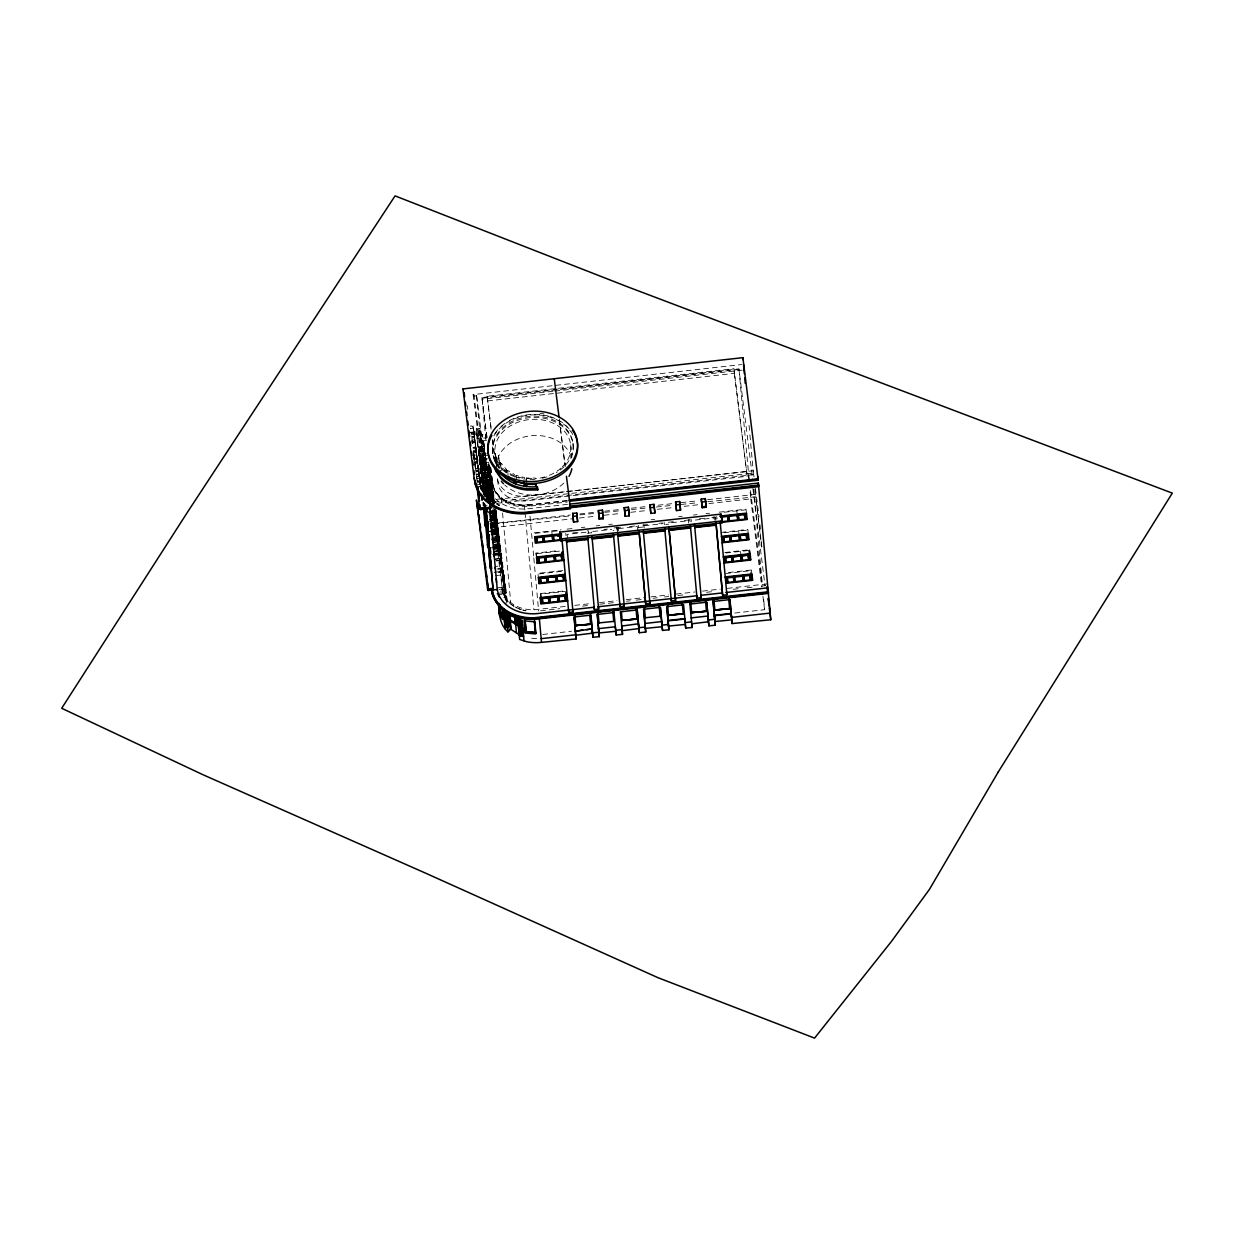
<?xml version="1.0" encoding="UTF-8"?>
<svg xmlns="http://www.w3.org/2000/svg" width="1234" height="1234" viewBox="0 0 1234 1234"><rect width="100%" height="100%" fill="white"/><g stroke="black" fill="none" stroke-linecap="round" stroke-linejoin="round"><path stroke-width="0.75" stroke-dasharray="5 3.75" d="M471.835 437.947L474.581 437.654L475.83 450.287M480.442 484.376L480.828 488.71L480.442 484.376L477.712 484.684M472.082 442.62L472.19 443.068C476.509 445.273 474.612 423.092 470.37 426.177M473.393 452.909L476.123 452.6L475.229 442.682M525.885 480.242L526.424 477.99L535.494 478.082M474.566 461.686L475.506 469.167L478.129 468.858L476.771 454.744L473.671 455.053L473.578 453.279M523.926 479.841L524.62 477.62L516.213 475.337L514.825 477.357M476.355 476.54L479.101 476.201L477.882 463.845L475.136 464.138L475.969 473.239M505.539 471.99L507.637 470.37L514.609 474.612M504.151 470.879L506.356 469.336L501.482 463.552L498.875 464.601L502.176 469.306M499.446 470.956L502.068 469.907L501.498 463.552M497.487 462.627L495.451 455.917L496.037 462.256L499.03 461.855L498.459 455.5L495.451 455.917L497.919 463.228L500.618 462.272L501.174 468.627L498.335 455.516L500.973 468.303M476.571 395.806L474.041 396.083L473.131 394.587L741.588 364.554M491.086 429.139L487.137 396.268L733.922 368.704L747.202 476.278L524.635 501.004A27.287 21.287 -5.2 0 1 498.243 484.993L497.194 478.036M485.81 439.458L481.985 397.533L738.919 368.858L752.771 479.671M482.047 398.181L738.981 369.49M552.894 391.286L482.139 399.199L487.091 438.857M554.806 391.085L742.236 370.154M487.569 400.927L734.338 373.378L733.922 368.704M471.65 437.037L474.38 436.728L474.026 432.687L473.424 428.352L470.663 428.645L470.432 426.44M481.846 490.962L476.293 428.815L479.841 428.414L480.921 438.409L485.995 437.839L485.517 433.998L480.442 434.553L476.586 431.684L477.08 435.525L480.921 438.409M470.154 432.347L480.442 431.19L489.528 499.832M470.185 432.718L480.473 431.576L489.235 501.806M471.249 432.687L473.979 432.378L474.38 436.728M471.265 433.072L473.979 432.378M471.064 433.643L480.597 432.579M471.172 434.784L480.689 433.72L480.442 431.19M482.108 490.453L477.08 435.139L480.628 434.738L486.582 500.572M477.08 435.525L480.628 435.139M471.604 436.728L474.35 436.42M472.298 442.482C470.632 438.872 476.725 438.996 475.275 442.852M486.659 440.245L477.419 441.263L477.034 438.132L481.183 437.669L486.767 497.611M483.759 442.003L481.738 442.235L482.139 446.677L484.175 446.461L483.605 440.584L485.872 458.693M473.069 447.325L475.8 447.017L476.293 450.919L477.62 463.568L474.889 463.876M473.085 447.633L475.8 447.017M493.353 505.724L489.466 464.601L480.874 465.681L478.561 446.924L485.486 446.153M478.607 447.556L482.155 447.171M473.208 448.574L475.938 448.266L476.077 449.484M479.532 448.605L485.672 447.927M473.393 450.348L476.123 450.04L477.095 460.251M476.293 450.919L473.548 451.212L474.504 460.251M474.303 460.112L473.548 451.752L476.278 451.443L478.129 468.858M480.196 453.911L486.335 453.233M486.412 453.865L480.288 454.544L483.728 492.474M474.427 458.863L474.057 455.377L476.771 454.744M488.047 455.331L479.424 456.287L486.304 455.022M474.118 458.986L477.157 457.999L474.411 458.292L474.504 459.464M476.833 458.354L476.956 459.233L476.879 458.261L474.103 458.662L474.211 459.526L477.327 459.31M474.411 458.308L477.219 458.369M487.229 458.554L479.687 459.387L482.648 490.823M480.905 459.542L483.651 459.233L487.091 496.855M483.697 459.542L487.075 459.171M480.982 460.174L487.106 459.48M474.828 461.624L477.558 461.315L477.373 459.665M480.041 461.084L486.967 460.328M480.088 461.593L488.71 460.637M480.119 461.717L487.06 460.961M474.581 462.565L477.327 462.256L474.612 462.873M480.165 462.226L487.091 461.454M480.072 462.519L487.615 461.686M483.62 462.981L488.695 462.426L489.358 467.732L484.283 468.288M480.103 463.629L487.029 462.858M484.391 463.475L486.427 463.259M480.874 465.681L487.754 464.277M489.404 466.082L480.782 467.023L480.874 467.856L489.497 466.884M480.828 467.347L489.451 466.39L490.16 472.19L481.538 473.162L479.378 455.778M480.828 467.532L489.451 466.575L492.767 503.071M475.352 468.889L478.098 468.581M484.761 467.779L487.075 486.535L483.527 486.936L481.214 468.18L489.821 467.208L492.119 485.857L484.299 486.72L485.24 495.574M480.72 468.442L484.268 468.041M484.792 467.933L486.828 467.701L485.826 458.539L483.805 458.77L487.569 500.14M480.766 468.951L489.374 467.979L488.71 462.673M484.36 468.92L489.435 468.365L490.823 479.548L482.201 480.504M480.844 469.583L489.451 468.612M475.584 470.632L478.329 470.324L478.453 471.218L475.722 471.604M490.006 468.982L482.201 469.861L484.761 496.022M475.614 470.956L478.453 471.265M480.72 470.478L484.268 470.077L486.427 487.461M476.077 471.388L478.807 471.079L479.98 481.769L479.872 480.273L477.126 480.581M484.283 470.339L489.358 469.768L488.88 464.447M476.093 471.712L478.807 471.079M490.114 471.697L481.538 473.162M476.062 474.195L478.792 473.887L477.558 461.315M476.108 474.658L478.854 474.35L479.101 476.231M485.008 473.979L481.461 474.38L481.538 475.198L490.669 474.288L493.43 504.32M485.024 474.242L490.099 473.671M481.507 474.889L490.114 473.918L485.07 474.55M481.383 475.784L490.746 474.92M484.947 475.645L490.021 475.075M485.039 476.278L490.099 475.707L491.487 486.906L482.88 487.862M490.129 475.969L481.507 476.926L482.88 489.898L492.011 488.972M490.7 476.571L482.031 477.034L490.654 476.077L492.813 493.446L484.191 494.418M481.383 477.836L484.931 477.435L487.091 494.819M484.962 477.681L490.037 477.126L489.389 470.031L480.766 470.987L481.43 476.293L490.052 475.337L489.358 469.768M476.663 478.869L479.409 478.561L478.931 473.038M485.702 479.61L482.155 479.995L483.419 492.243L492.042 491.271M485.733 479.856L490.793 479.301M479.903 480.581L477.08 480.998L476.648 476.247L479.394 475.954L480.458 486.69L477.728 486.998M482.34 480.643L491.564 479.61L489.759 465.11M486.304 480.489L483.558 480.797L484.947 495.96M477.142 481.646L479.887 481.337L480.458 486.69M486.35 480.797L491.41 480.242M483.635 481.43L491.456 480.55M491.317 481.383L482.216 482.556L482.124 481.723L485.672 481.337M490.762 481.013L482.17 482.047L484.16 496.145M477.111 482.741L479.841 482.432L480.581 488.448M482.17 482.232L490.808 481.337M482.047 483.142L491.394 482.016M485.625 483.003L490.7 482.432M491.441 482.509L482.093 483.651L481.43 478.345L490.052 477.373L491.379 490.037M482.124 483.774L492.613 482.54L493.415 487.708A32.362 25.266 -5.2 0 0 524.527 506.665L567.254 502.053M485.702 483.635L490.777 483.065L492.165 494.248L483.543 495.204L482.17 484.283L490.793 483.312M486.273 484.237L491.348 483.666L492.027 489.235L483.419 490.191M482.756 484.885L491.363 483.929M482.062 485.178L485.61 484.777L486.936 497.441M486.859 484.484L488.895 484.252L488.494 479.795M485.625 485.039L490.7 484.468M482.108 485.687L490.716 484.731L492.058 497.379M477.681 486.69L480.427 486.381M492.088 485.332L483.466 486.304L481.214 468.18M482.833 487.353L486.381 486.952M486.397 487.214L491.471 486.643M483.435 488.278L492.058 487.337M483.481 488.602L492.104 487.646M483.481 488.787L492.104 487.831M482.787 489.08L492.15 488.14M491.441 488.371L482.833 489.389L483.497 494.711L487.044 494.31M482.833 489.589L492.489 488.463L491.965 482.741L494.232 500.865M482.725 490.484L486.998 489.929M486.289 490.345L492.088 489.605L493.477 500.803L488.402 501.359L486.258 483.99M482.772 490.993L492.119 489.867M486.366 490.978L491.441 490.407L492.829 501.606M491.456 490.669L482.803 491.117L492.659 490.237L494.016 503.133M486.952 491.595L492.011 491.024L492.705 496.592L487.631 497.148L486.921 491.333M491.363 491.826L486.304 492.381L486.983 497.95L493.307 497.333M486.319 492.644L491.394 492.073L492.042 499.168L488.649 499.554M492.767 492.952L484.144 493.909L482.031 477.034M487.075 494.556L492.135 494.001M485.965 495.328L491.039 494.757L488.278 464.37M484.114 495.636L487.661 495.235M487.677 495.482L492.752 494.927M483.466 496.423L487.014 496.037M487.708 495.744L492.798 495.235M485.517 496.423L493.322 495.544L494.587 507.128M487.06 496.546L492.119 495.975M487.075 496.608L492.15 496.037M485.594 497.055L493.415 496.176M487.692 497.533L492.752 496.963L493.23 500.757M486.967 497.703L492.782 497.225M488.726 498.135L492.104 497.765L492.582 501.559M488.278 498.397L493.353 497.826L494.001 504.922M486.443 499.168L492.69 498.366L493.353 503.688M489.327 498.999L492.705 498.629M488.679 499.801L492.058 499.431L492.551 504.752M488.016 500.31L753.172 470.709L754.005 476.895M746.771 471.604L524.203 496.33A27.287 21.287 -5.2 0 1 497.811 480.334L497.256 477.265M493.461 500.541L488.386 501.112L482.062 434.383L482.54 438.224M493.43 502.115L753.527 473.069M497.132 503.302L753.666 474.658M487.044 505.308L483.497 505.709L483.111 502.547M567.208 500.387L528.954 504.721C514.979 506.65 497.688 500.711 493.261 486.057A32.362 25.266 -5.2 0 0 524.388 505.076L528.954 504.66L529.309 508.47M567.27 501.019L529.016 505.292A32.408 25.297 -5.2 0 1 492.69 483.265L490.716 467.424M491.302 510.861L494.695 510.49L500.125 565.897L495.05 566.468M488.433 511.555L494.741 510.861L498.135 540.569L499.199 540.446L497.503 526.81L496.438 526.964M489.697 511.678L494.772 511.123M488.294 512.403L493.369 511.832L492.705 506.526M489.05 512.48L494.124 511.925M489.605 512.835L494.664 512.28L495.358 517.833L490.284 518.403M489.62 513.097L494.695 512.526L496.022 525.19L490.962 525.746M567.501 504.367L529.34 508.624A37.483 29.246 -5.2 0 1 487.553 483.188L476.432 394.155L485.61 495.127M489.25 513.282L496.145 512.511L498.212 529.062L489.589 530.018M488.972 513.899L494.047 513.329M492.042 514.578L495.42 514.208M492.088 515.072L495.466 514.701M489.728 515.812L494.788 515.241M495.374 515.288L496.438 515.18M489.744 516.074L494.819 515.504L494.124 509.935M490.33 516.737L495.405 516.167M490.376 517.061L495.451 516.491M490.407 517.308L495.466 516.737M489.713 517.786L494.788 517.231M489.759 518.11L495.328 517.586M490.345 518.774L495.42 518.218L498.135 540.569M489.636 519.206L495.436 518.465M489.697 519.576L494.772 519.02L496.161 530.204L492.767 530.574M489.713 519.838L494.788 519.267M490.268 520.193L495.343 519.622M490.299 520.439L495.358 519.884L496.7 532.533L491.626 533.103M489.62 520.995L494.695 520.424L495.374 525.992L490.314 526.548M489.651 521.242L494.711 520.671M491.07 522.614L496.13 522.059M490.392 523.17L495.466 522.599M490.422 523.417L495.482 522.846L494.094 511.663M489.744 523.956L570.293 515.025M579.826 513.961L595.096 512.264M604.629 511.2L621.797 509.287M631.33 508.223L648.498 506.295M658.046 505.23L673.301 503.534M680.937 502.685L698.105 500.757M707.637 499.693L755.331 494.371L760.977 539.597M491.009 524.095L496.083 523.524M491.039 524.404L496.114 523.833M490.361 524.882L496.145 524.095M490.422 525.453L496.006 524.928M491.009 526.131L496.083 525.561L498.814 547.557L495.035 547.881M490.284 526.301L496.099 525.823M490.361 526.933L495.436 526.363L496.824 537.546L491.749 538.117M490.392 527.18L495.451 526.625M490.931 527.535L496.006 526.98M490.962 527.797L496.037 527.226L497.364 539.89L492.289 540.461M506.665 601.56L497.379 527.18L571.681 518.882M579.301 518.033L596.438 516.12M604.058 515.272L621.211 513.359M630.728 512.295L647.881 510.382M657.398 509.318L674.551 507.405M684.083 506.341L699.323 504.629M708.84 503.565L750.75 498.891L749.933 489.79M490.284 528.337L495.358 527.782L496.022 533.088L490.947 533.643M497.071 528.892L498.135 528.769L500.217 549.994M491.734 529.972L496.808 529.401M491.055 530.512L496.13 529.941M489.142 531.268L497.765 530.312L495.744 508.115M493.369 531.252L496.747 530.867L489.173 531.515M496.762 531.129L491.703 531.7L496.778 531.191M491.734 532.008L496.808 531.438M491.055 532.502L496.13 531.993M491.086 532.81L496.161 532.24M491.595 532.857L498.598 532.193L502.886 571.249M491.687 533.489L496.747 532.918L498.135 544.101L493.076 544.672M491.039 534.276L496.099 533.72L493.615 506.341M491.61 534.893L496.685 534.322M491.626 535.14L496.7 534.584L498.027 547.233L492.968 547.803M498.922 535.001L497.857 535.124L501.498 568.997L497.703 569.321M492.381 537.068L497.441 536.497M534.183 532.826L560.992 529.833M567.023 529.155L572.375 528.568M581.307 527.566L584.87 527.165M596.253 525.9L599.817 525.499M608.732 524.496L612.311 524.111M651.12 519.776L654.699 519.375M678.561 516.707L682.124 516.306M693.508 515.041L697.087 514.64M706.002 513.637L709.565 513.251M719.16 512.172L745.984 509.179L746.477 513.128M535.247 533.35L560.035 530.574M724.049 512.264L745.028 509.92M492.381 539.104L497.456 538.548M492.412 539.366L497.472 538.795M491.703 539.597L496.762 539.027L496.099 533.72M491.734 539.906L496.808 539.335L497.472 544.657L492.397 545.212M492.273 540.199L497.348 539.628M492.351 540.831L497.425 540.261L498.814 551.459L493.739 552.014M492.366 541.094L497.441 540.523M587.153 530.913L588.464 530.774L588.757 533.103M614.116 527.905L617.046 527.581L617.339 529.91L613.097 530.389M572.915 532.903L580.057 532.116M603.935 529.448L607.498 529.047M617.093 527.982L620.656 527.581M629.587 526.579L634.939 525.992M642.744 525.113L648.097 524.512M658.802 523.324L662.38 522.923M668.396 522.244L675.538 521.458M684.454 520.455L689.806 519.853M699.4 518.789L704.753 518.187M711.895 517.385L715.458 517L715.766 520.254M492.273 542.235L497.348 541.68M492.304 542.497L497.364 541.927L498.675 554.328L493.615 554.899M585.996 532.255L567.131 534.353L567.578 539.289M592.783 531.499L611.648 529.386M618.435 528.63L637.315 526.517L637.762 531.453M644.086 525.761L662.966 523.663M671.62 522.692L688.618 520.794M695.39 520.038L714.27 517.925M587.446 533.258L591.688 532.779L591.394 530.45M638.749 527.52L642.991 527.057M665.712 524.512L668.643 524.188M494.741 544.225L498.12 543.855M493.014 546.138L498.089 545.582M493.029 546.4L498.12 545.891M493.076 546.708L498.15 546.153M491.209 547.834L499.971 546.677L501.837 561.563L500.773 561.686L498.906 546.801M493.014 548.189L498.089 547.618L499.477 558.801L494.402 559.372M493.045 548.436L498.12 547.865M492.952 549.593L498.012 549.022M496.778 550.379L500.773 549.886L501.837 561.563M493.97 551.089L500.865 550.318M493.723 551.768L498.783 551.197M493.677 553.495L498.752 552.925M492.644 554.405L501.266 553.449L503.518 571.558L494.911 572.53M493.693 555.531L498.752 554.961L499.415 560.282L494.356 560.838M501.575 556.256L500.51 556.364L504.197 590.793L500.418 591.179M536.281 555.979L536.019 553.094L559.017 550.534M721.011 532.44L747.835 529.448L748.22 533.782M537.098 553.619L561.886 550.842M723.988 532.749L746.878 530.204M494.387 559.11L499.462 558.555M496.083 560.976L499.462 560.591M502.639 567.933L501.575 568.056L503.426 582.926L504.49 582.818L502.624 567.887M497.641 568.658L502.485 568.118M494.263 572.206L503.426 571.141L505.138 589.374L496.531 590.33M495.297 575.661L503.919 574.689L506.187 592.814L497.564 593.785M562.766 570.586L537.87 573.363L538.44 577.913M724.774 552.493L749.67 549.716L750.056 552.739M504.228 577.497L503.163 577.62L506.079 604.182M538.934 573.887L563.737 571.126M725.839 553.017L748.714 550.472L749.208 554.421M497.071 587.893L505.647 586.952L507.159 600.973M498.968 589.374L502.423 588.973A32.223 25.143 -5.2 0 0 508.146 601.529A32.362 25.266 -5.2 0 1 502.932 592.428L502.161 587.399M505.292 589.189L504.228 589.297L505.616 600.464M506.156 590.053L502.608 590.438A32.192 25.127 -5.2 0 0 517.123 607.992M496.916 593.461L506.079 592.382M562.704 591.071L539.721 593.631L540.276 598.182M728.523 572.545L751.521 569.985L751.892 573.008M541.202 598.66L540.785 594.156L565.573 591.394M725.777 573.501L750.565 570.74L751.059 574.689M565.265 606.449L533.921 609.781A32.362 25.266 -5.2 0 1 502.793 590.839M574.736 605.385L590.145 603.673M599.523 602.624L616.923 600.68M626.224 599.647L643.701 597.688M651.028 596.87L668.566 594.911M676.217 594.063L694.896 591.981M702.516 591.117L720.224 589.142M727.32 588.356L767.378 583.883M540.538 610.815L559.681 608.671M582.51 606.125L590.13 605.277M599.678 604.213L615.149 602.485M626.378 601.236L630.188 600.804M636.189 600.125L643.839 599.277M653.079 598.243L657.244 597.78M664.524 596.963L668.72 596.5M677.867 595.482L685.502 594.634M706.48 592.289L712.712 591.595M733.181 589.297L740.816 588.448M747.141 587.739L752.879 587.106M761.794 586.104L765.604 585.687M542.698 634.477L571.45 631.268M734.801 613.036L764.602 609.704L763.445 596.963M494.001 523.787L570.37 515.889M579.918 514.902L595.189 513.329M604.737 512.341L621.921 510.567M631.453 509.58L648.637 507.806M656.272 507.02L673.456 505.246M681.091 504.459L698.274 502.685M707.822 501.698L755.547 496.778L760.931 540.291M497.04 594.803L504.598 594.048L505.292 599.678M498.104 572.468L501.883 572.144L504.197 590.793M526.733 478.653L536.481 478.545M496.886 503.642L499.492 505.477M495.574 502.732L489.435 496.114L485.826 488.371A40.043 31.251 -5.2 0 0 495.636 502.87M479.378 478.53L478.36 470.648M473.1 425.869L474.01 432.671M474.581 437.654L476.432 454.652L475.676 449.145M562.288 466.884A38.069 29.709 -5.2 0 0 543.87 420.192A38.069 29.709 -5.2 0 0 495.065 453.356L497.317 460.837L502.007 467.516A38.069 29.709 -5.2 0 0 523.494 478.237M495.806 461.485L498.058 468.982M495.914 462.765L496.145 463.537M485.024 483.589L485.78 487.631A40.043 31.251 -5.2 0 0 499.477 504.829M485.101 484.376L485.918 489.219A40.043 31.251 -5.2 0 0 494.526 502.654M484.268 483.682L485.055 488.17A40.799 31.853 -5.2 0 0 495.035 502.886M476.123 452.6L476 451.644M472.144 440.152L472.529 443.16M471.959 438.533L472.499 442.991M480.705 489.188L480.55 488.001M480.736 486.612L480.612 485.78L481.075 489.358M474.566 440.168L474.936 442.759M755.439 488.356L759.018 517.015M759.974 524.651L760.483 529.124M761.224 541.479L761.918 547.14M752.863 488.309L765.034 585.749M749.084 479.039L738.919 368.858M750.519 490.5L762.442 586.042M750.75 498.891L761.733 586.782M762.936 596.331L764.602 609.704M734.338 373.378L747.202 476.278M736.806 510.845L737.3 514.794M738.642 531.114L739.135 535.062M740.493 551.382L740.986 555.331M716.723 516.444L717.016 518.789L715.705 518.928L715.412 516.599L715.766 520.409M691.071 519.313L691.364 521.643M689.76 519.468L690.053 521.797M664.108 522.321L664.401 524.666M559.28 418.881L565.249 466.699M559.388 420.3L565.033 465.526M565.743 533.304L566.02 535.649M551.814 531.499L552.308 535.448M536.019 553.094L536.589 557.645M540.785 594.156L541.356 598.706M487.137 396.268L491.132 428.229M492.536 439.52L495.59 463.969M492.505 440.43L495.559 464.863M481.985 397.533L487.229 439.597M496.083 510.46L507.143 604.058L505.277 589.142M490.638 467.192L492.767 484.191M492.489 488.463L494.741 506.588M494.973 510.675L499.215 550.719M497.533 532.317L499.801 550.426M502.454 571.681L500.202 553.557L501.883 572.144M505.107 592.937L502.855 574.813L504.598 594.048M490.037 477.126L490.716 482.679M499.153 550.117L501.498 568.997M501.822 571.373L504.074 589.482M504.475 592.613L505.369 599.863M494.016 513.066L494.711 518.635M494.171 516.306L493.477 510.737L494.819 523.401M491.039 494.757L491.518 498.598L488.417 464.416M493.446 512.465L494.109 517.771M492.474 509.873L502.284 588.911L494.772 507.112M486.258 461.824L489.482 488.957M488.926 483.08L490.962 499.384M491.317 503.657L483.466 442.034L485.934 463.028L485.533 458.585M490.561 500.017L488.772 484.546M482.108 446.523L484.422 465.28M487.415 489.034L489.003 502.053M482.926 455.377L485.085 472.761M485.579 476.632L487.738 494.016M485.749 480.119L483.605 462.735L480.057 463.12L482.124 481.723M473.902 394.494L485.178 485.178M473.131 394.587L484.299 484.067M481.676 465.588L479.409 447.464L483.497 492.32M482.078 468.719L484.33 486.844M484.731 489.975L485.409 495.405M476.293 428.815L477.08 435.139M478.561 446.924L480.813 465.048M483.867 489.435L484.546 494.865L481.646 465.465M483.929 490.068L484.607 495.497M486.103 509.534L485.486 504.737M484.869 503.811L485.533 509.118M484.175 504.089L484.839 509.411M483.666 502.161L484.098 505.693M480.273 483.728L479.532 477.08M476.864 458.678L477.342 462.58M474.488 458.678L474.057 455.377M476.525 475.075L476.987 478.746M473.501 453.48L474.334 459.819M467.331 405.647L467.794 409.395M473.64 456.241L474.118 459.989M761.177 542.189L762.103 549.747M475.136 464.138L475.738 469.028L475.414 466.344M476.802 477.388L476.926 478.483M478.885 471.774L479.054 473.239M480.458 487.337L480.18 484.623M475.167 464.215L475.414 466.128M476.802 455.068L477.249 459.156M477.28 461.994L477.126 460.652M475.83 447.325L475.938 448.266M474.488 439.535L473.409 428.337M480.797 486.998L480.952 488.309M476.123 450.04L474.859 439.828M473.548 451.752L474.35 459.372M472.267 443.099L472.036 440.615M749.053 425.298L749.732 432.918M749.917 434.831L753.681 476.17M754.838 488.911L755.547 496.778M753.635 489.188L762.303 584.453M751.043 473.347L751.182 474.936M748.606 475.229L748.93 478.869M749.67 549.716L750.195 555.485M751.521 569.985L751.784 572.869M748.714 550.472L749.131 554.976M714.023 516.861L714.332 520.146M688.371 519.73L688.665 523.015M643.839 524.697L644.148 527.982M638.333 525.314L638.58 528.044M618.188 527.566L618.481 530.851M617.046 527.581L617.679 534.507M616.846 526.887L617.139 530.157M572.962 443.253L573.07 444.518M570.694 444.78L571.851 457.382M526.424 477.99L526.856 482.741M529.988 516.09L533.643 556.087M533.813 557.999L538.641 611.031M524.388 504.999L524.897 510.722M525.082 512.619L533.921 609.781M516.213 475.337L516.645 480.103M507.637 470.37L508.223 476.725M506.356 469.336L506.634 472.514M497.919 463.228L498.49 469.583M501.174 497.734L501.868 505.354M502.562 512.974L510.706 602.516M495.065 453.356L496.037 464.154M503.919 574.689L505.539 592.505M492.567 452.354L492.69 453.618M495.883 510.799L497.379 527.18M502.423 588.973L503.271 597.734M492.613 482.54L494.541 503.58M491.564 479.61L493.461 502.593M494.109 509.873L497.472 544.657M493.662 510.722L495.358 527.782M489.374 467.979L492.782 505.107M485.517 433.998L486.026 439.69M488.062 464.215L491.348 500.418M488.186 479.825L488.587 484.283L486.119 463.29M487.538 483.111L489.096 500.264M488.263 496.114L488.818 502.068M486.504 480.18L488.34 499.153M485.61 474.859L487.769 498.675M482.941 453.603L486.875 496.562M479.841 428.414L486.088 497.071M484.515 503.534L484.854 507.267M484.129 503.781L484.222 504.598M483.682 502.145L483.975 506.557M482.864 502.284L483.219 506.063M474.581 459.603L477.296 458.986L479.98 483.404L479.887 482.309M475.09 465.928L475.383 469.167M470.493 428.121L470.555 428.892M474.149 458.57L474.211 459.526M536.636 638.533A32.238 26.084 -3.1 0 1 527.998 637.669M525.545 610.691A32.223 25.143 -5.2 0 1 522.8 610.043A32.362 25.266 -5.2 0 0 525.483 610.66M510.876 604.089A32.223 25.143 -5.2 0 0 514.054 606.326A32.362 25.266 -5.2 0 1 510.861 604.105M521.396 609.642A32.362 25.266 -5.2 0 1 518.804 608.717M517.555 608.177A32.362 25.266 -5.2 0 1 515.164 606.989M526.085 610.799A32.192 25.127 -5.2 0 1 523.401 610.228M520.81 609.457A32.192 25.127 -5.2 0 1 518.311 608.532M493.878 435.911A42.789 33.395 -5.2 0 1 531.931 414.902A42.789 33.395 -5.2 0 1 570.987 431.946M494.803 433.797A42.789 33.395 -5.2 0 1 498.351 429.201M500.911 426.64A42.789 33.395 -5.2 0 1 507.853 421.519M509.38 420.64A42.789 33.395 -5.2 0 1 548.652 416.182M550.364 416.691A42.789 33.395 -5.2 0 1 572.73 434.569M540.076 413.359A44.979 35.107 -5.2 0 1 543.901 413.837M514.547 476.679A40.46 31.575 -5.2 0 1 497.78 433.242A40.46 31.575 -5.2 0 1 554.853 420.547A40.46 31.575 -5.2 0 1 565.311 465.388M564.015 466.73A40.46 31.575 -5.2 0 1 556.333 472.653M547.032 476.879A40.46 31.575 -5.2 0 1 541.973 478.268M535.016 479.301A40.46 31.575 -5.2 0 1 526.224 479.239M519.391 478.113A40.46 31.575 -5.2 0 1 516.136 477.203M500.063 468.673A40.46 31.575 -5.2 0 1 528.877 417.74A40.46 31.575 -5.2 0 1 569.692 460.791M560.992 468.102A38.069 29.709 -5.2 0 1 546.307 476.432M544.749 476.926A38.069 29.709 -5.2 0 1 536.636 478.545M563.753 483.096A38.069 29.709 -5.2 0 1 504.675 484.916M496.392 468.025A38.069 29.709 -5.2 0 1 529.602 435.926A38.069 29.709 -5.2 0 1 571.573 457.937M495.004 502.5A40.799 31.853 -5.2 0 1 485.024 487.785M499.03 505.678A40.799 31.853 -5.2 0 1 496.315 503.858M472.098 442.05L474.843 441.757L472.098 442.05M495.451 524.573L490.376 525.144L495.466 524.635M498.783 553.187L493.708 553.742L498.798 553.248"/><path stroke-width="1.5" d="M525.468 632.132L535.911 632.749L525.468 632.132L524.435 619.684M525.962 629.756L526.116 628.954L525.298 632.996L535.679 633.921L534.569 621.797L524.203 620.856L525.298 632.996M526.116 631.484L525.067 620.116L526.116 631.546L535.278 632.363M535.278 632.302L534.245 620.933M768.366 591.78L533.767 617.787A42.588 33.241 -5.2 0 1 492.798 592.86L492.011 588.448L488.309 588.865L476.432 500.001L487.661 589.929L491.764 589.158M504.783 625.268L507.56 628.245L510.876 624.959L511.2 628.538L507.899 631.87C500.017 625.083 498.999 614.146 498.536 604.459M510.876 628.199L507.899 631.87L506.063 611.848M520.841 635.788L510.598 629.139L511.2 628.538M516.444 632.934L514.948 616.414M508.531 612.388L506.31 614.578L503.549 611.601M508.655 613.761L506.434 615.951L503.673 612.974M509.889 614.023L506.557 617.308L503.796 614.331M510.012 615.396L506.68 618.681L503.919 615.704M510.136 616.769L506.804 620.039L504.043 617.062M510.259 618.126L506.943 621.412L504.166 618.435M510.382 619.499L507.066 622.784L504.29 619.792M510.506 620.856L507.189 624.142L504.413 621.165M510.629 622.229L507.313 625.515L504.536 622.538M510.753 623.586L507.436 626.872L504.66 623.895M510.83 620.332L515.874 623.417L515.257 624.018L510.228 620.933L510.321 614.733M518.573 626.054L516.059 624.512L516.151 618.296M506.11 478.345L508.223 476.725L511.385 479.255M503.966 618.45L503.333 614.748M500.294 606.048L500.356 611.755L503.919 619.36L500.634 611.663L500.001 604.737M598.444 628.26L598.937 632.209L592.551 632.919L592.058 628.97L575.322 631.237L582.741 630.003M621.658 626.07L638.394 623.787L638.888 627.751L645.274 627.026L644.78 623.077M590.808 615.118L592.443 633.181L575.692 635.248L576.155 638.934L541.51 642.359A37.483 30.326 -3.1 0 1 526.517 641.649L519.622 639.443L517.756 618.959M636.991 608.161L638.826 628.6L622.09 630.667L622.538 634.369L616.152 635.001L615.689 631.299L598.891 632.965L597.194 614.409M706.65 602.192L708.424 621.751L691.672 623.818L692.135 627.504L685.734 628.137L685.271 624.435L668.473 626.101L666.715 606.65L683.605 604.768L685.734 628.137M463.352 389.697L462.997 388.911L742.883 357.659L758.139 480.211L569.506 501.266M489.944 502.778L490.7 507.467L479.687 508.701L476.555 483.62M479.933 504.691L480.504 509.58L490.623 508.454L490.592 506.495M708.254 484.7L712.064 484.283M569.429 500.402L758.062 479.363M569.414 504.151L758.324 483.049L770.772 619.761L732.132 623.556L729.834 599.601M569.614 506.187L758.586 485.085M569.692 506.989L758.663 485.687L569.707 507.174M567.856 507.992L758.725 486.674L758.339 483.111M572.684 513.421L576.741 512.974L577.111 515.935L577.635 521.612L573.579 522.075L572.684 513.421L573.579 522.075M598.675 514.007L598.351 510.552L602.408 510.105L603.287 518.743L599.23 519.206L598.783 514.979M624.296 507.668L628.353 507.205L628.723 510.166L629.232 515.858L625.175 516.306L624.296 507.668L625.175 516.306M650.287 508.238L649.948 504.799L654.005 504.351L654.884 512.989L650.827 513.437L650.38 509.226M675.6 501.929L679.656 501.482L680.027 504.444L680.551 510.12L676.494 510.583L675.6 501.929L676.494 510.583M701.591 502.516L701.251 499.076L705.308 498.613L706.203 507.267L702.146 507.714L701.699 503.487M573.054 516.383L577.111 515.935L576.741 512.974M599.23 519.206L598.721 513.529L602.778 513.066L602.408 510.105M624.666 510.629L628.723 510.166M650.827 513.437L650.318 507.76L654.375 507.313M675.97 504.891L680.027 504.444M702.146 507.714L701.622 502.037L705.678 501.575M599.122 518.295L603.179 517.848L602.84 514.532M702.023 506.804L706.079 506.356L705.755 503.04M559.742 532.116L721.072 514.1L722.091 522.784L560.76 540.801L559.742 532.116L559.912 533.967M561.485 533.782L534.677 536.775L535.278 543.145L562.087 540.153M719.653 516.12L746.477 513.128L747.079 519.499L722.168 522.275M534.754 537.376L561.563 534.384M746.555 513.73L721.643 516.506L722.152 521.041L721.134 521.149M535.664 537.854L560.606 535.124M720.641 517.2L745.598 514.47M557.691 536.034L561.532 535.602M536.158 541.803L537.176 541.695L536.759 537.191M542.867 537.052L543.361 541.001L544.379 540.893L543.978 536.389M552.23 536.003L552.724 539.952L553.742 539.844L553.326 535.34M559.434 535.201L559.928 539.15L560.946 539.042M727.859 516.398L728.353 520.347L729.371 520.239L728.955 515.735M737.207 515.349L737.701 519.298L738.719 519.19L738.302 514.686M744.426 514.547L744.92 518.496L745.938 518.388M561.023 539.628L536.235 542.405L535.741 537.299M721.211 521.751L747.002 518.912M567.717 540.924L586.597 538.826M593.369 538.07L612.249 535.957M619.036 535.201L637.901 533.088M644.688 532.332L663.553 530.234M670.34 529.463L689.22 527.365M695.991 526.609L714.872 524.496M566.483 541.464L570.046 541.063M573.609 540.677L580.751 539.875M584.314 539.474L587.893 539.073M593.909 538.41L613.545 536.219M617.787 535.741L635.633 533.751M643.438 532.872L647.002 532.471M650.58 532.085L657.707 531.283M661.285 530.882L664.848 530.481M672.669 529.617L679.795 528.815M683.374 528.414L690.5 527.628M694.742 527.149L701.884 526.347M705.447 525.946L712.589 525.16M566.529 541.865L587.939 539.474M592.181 538.996L613.591 536.605M617.833 536.142L639.243 533.751M643.485 533.273L664.895 530.882M669.136 530.404L690.546 528.013M694.804 527.535L716.214 525.144M563.336 554.051L536.512 557.043L537.114 563.414L563.938 560.421M721.504 536.389L748.328 533.397L748.915 539.767L722.106 542.759M536.589 557.645L563.414 554.652L563.028 551.613M721.582 536.991L748.39 533.998M537.669 558.169L562.457 555.393L562.056 552.169M747.434 534.738L722.492 537.469L723.062 542.019L748.853 539.181M537.993 562.072L539.011 561.964L538.61 557.459M544.718 557.321L545.212 561.269L546.23 561.162L545.814 556.657M554.066 556.272L554.56 560.221L555.578 560.113L555.177 555.608M561.285 555.47L561.779 559.418L562.797 559.311M722.985 541.418L724.003 541.31L723.587 536.805M729.695 536.667L730.204 540.615L731.207 540.507L730.806 536.003M739.058 535.618L739.552 539.567L740.57 539.459L740.153 534.954M746.261 534.816L746.755 538.764L747.773 538.656M537.037 562.827L563.861 559.835M565.187 574.319L538.363 577.311L538.965 583.682L565.789 580.69M723.34 556.657L750.164 553.665L750.766 560.035L723.942 563.028M538.44 577.913L565.249 574.921M723.417 557.259L750.241 554.267M539.351 578.391L564.139 575.615L564.709 580.165L564.231 575.075M724.343 557.737L749.131 554.976M539.505 578.438L564.293 575.661M724.497 557.783L749.285 555.007M561.377 576.571L565.218 576.139M539.844 582.34L540.862 582.232L540.446 577.728M546.569 577.589L547.063 581.538L548.066 581.43L547.665 576.926M555.917 576.54L556.411 580.489L557.429 580.381L557.012 575.877M563.12 575.738L563.63 579.687L564.632 579.579M724.836 561.686L725.839 561.578L725.438 557.074M731.546 556.935L732.04 560.884L733.058 560.776L732.641 556.272M740.894 555.886L741.403 559.835L742.405 559.727L742.004 555.223M748.112 555.084L748.606 559.033L749.624 558.925M538.888 583.096L565.712 580.103M723.88 562.442L750.688 559.449M491.317 589.127L487.661 589.929L492.073 589.25M487.507 582.88L488.448 590.454L492.15 590.037M486.69 518.295L485.579 507.405L493.122 589.929L497.271 589.451L489.898 508.331M567.023 594.587L540.214 597.58L540.801 603.95L567.625 600.958M725.191 576.926L752.015 573.933L752.617 580.304L725.793 583.296M540.276 598.182L567.1 595.189M725.268 577.527L752.092 574.535M541.356 598.706L566.144 595.929L565.743 592.706M751.136 575.275L726.178 578.006L726.749 582.556L752.539 579.718M541.695 602.608L542.698 602.5L542.297 597.996M548.405 597.858L548.899 601.806L549.917 601.698L549.5 597.194M557.768 596.809L558.262 600.757L559.264 600.649L558.863 596.145M564.971 596.007L565.465 599.955L566.483 599.847M726.672 581.954L727.69 581.846L727.273 577.342M733.397 577.203L733.891 581.152L734.893 581.044L734.492 576.54M742.745 576.155L743.238 580.103L744.256 579.995L743.84 575.491M749.963 575.352L750.457 579.301L751.46 579.193M540.739 603.364L567.547 600.372M594.217 607.221L538.872 613.406A37.483 29.246 -5.2 0 1 497.256 589.281M598.027 606.789L697.256 595.713M701.082 595.297L722.075 592.952M725.885 592.521L767.872 587.831M568.442 610.105L568.735 612.434L572.977 611.956L566.375 539.459M594.094 607.236L594.387 609.565L598.629 609.087L591.888 535.741M619.746 604.367L620.039 606.696L624.281 606.233L617.679 533.736M638.95 530.481L645.691 603.842L649.932 603.364L643.33 530.867M671.049 598.644L671.342 600.973L675.584 600.495L668.982 527.998M696.701 595.775L696.994 598.104L701.236 597.642L694.495 524.28M716.106 524.234L722.646 595.251L726.888 594.773L720.178 521.843M539.32 618.157L768.473 592.752L533.782 618.758A43.36 33.842 -5.2 0 1 492.088 593.384L491.271 588.726L491.348 589.513M768.504 593.369L533.906 619.375A42.588 33.241 -5.2 0 1 493.384 595.883M614.1 612.527L597.318 614.409L599.338 636.651L592.952 637.284L592.443 633.181M620.486 611.817L637.268 609.935L639.335 632.718L645.737 632.086L643.654 609.226L660.437 607.359L662.535 630.42L668.936 629.787L666.823 606.634M689.991 604.058L706.774 602.177L708.933 625.854L715.334 625.222L713.175 601.467L729.942 599.601L732.132 623.556M590.608 624.265L575.831 625.515L590.608 624.265L589.775 615.334M598.999 622.923L613.745 621.396M636.945 619.082L622.167 620.332L636.945 619.082L635.957 608.455M645.336 617.74L660.082 616.229M706.45 611.324L691.672 612.573L706.45 611.324L705.478 600.819M575.846 625.623L590.562 623.988M622.183 620.455L636.914 618.805M668.519 615.272L683.25 613.637M691.688 612.696L706.419 611.046M714.856 610.105L729.587 608.455M683.281 613.915L668.504 615.164L683.281 613.915L682.294 603.287M729.618 608.732L714.841 609.982L729.618 608.732L728.692 598.505M586.458 629.587L592.058 628.97M682.865 618.836L667.949 620.501L668.442 624.45L662.056 625.16L661.563 621.211M598.49 628.646L615.272 626.779M661.609 621.597L644.842 623.478L645.737 632.086M668.01 620.887L684.777 619.021M714.347 615.72L731.13 613.838M541.171 638.657L575.769 634.8M691.626 621.859L685.225 622.568L684.731 618.62M645.289 628.384L662.087 626.733L662.535 630.42M712.882 599.693L714.872 621.52L731.669 619.869M494.68 467.439L495.775 471.049L500.773 478.175A40.645 31.714 -5.2 0 0 527.165 490.052L537.746 489.944L537.376 486.69C523.987 487.846 508.531 484.144 500.557 472.514M537.345 487.954L537.376 486.69M522.275 621.705L517.879 620.332M522.398 623.077L518.002 621.689M522.522 624.435L518.126 623.062M522.645 625.808L518.249 624.419M522.769 627.165L518.373 625.792M522.892 628.538L518.496 627.165M523.015 629.911L518.619 628.522M523.139 631.268L518.743 629.895M523.262 632.641L518.866 631.253M523.386 633.998L518.99 632.626M523.509 635.371L519.113 633.983M523.632 636.729L519.236 635.356M516.66 623.91L519.19 625.453M488.309 589.543L488.448 590.454M506.187 613.221L503.41 610.228M495.667 469.768L500.665 476.91A40.645 31.714 -5.2 0 0 527.057 488.787L537.638 488.679L537.746 489.944M490.515 507.297L489.975 505.801L490.623 508.454M475.09 480.088L475.661 483.219M474.149 478.175L475.09 483.743A50.424 39.349 -5.2 0 0 523.571 513.251L570.37 508.007M492.181 590.222L492.952 594.449M478.638 495.22L479.332 500.51L478.885 495.482M477.897 488.988L478.067 490.021L477.805 488.309M479.039 498.197L479.162 499.122L477.99 487.939M768.18 590.33L768.427 592.382L533.751 618.388A43.36 33.842 -5.2 0 1 492.058 593.014M766.869 586.705L767.347 590.469M768.288 598.012L770.17 613.082L731.561 617.401L731.068 613.452L714.301 615.319L714.794 619.267L708.393 619.992L707.9 616.028L691.133 617.91M745.598 515.75L745.999 518.974L745.521 513.884M749.285 556.287L749.701 559.511L749.208 554.421M738.225 515.241L738.719 519.19M740.076 535.51L740.57 539.459M741.912 555.778L742.405 559.727M743.763 576.047L744.256 579.995M728.878 516.275L729.371 520.239M730.713 536.543L731.207 540.507M732.564 556.812L733.058 560.776M734.4 577.08L734.893 581.044M721.659 517.092L722.152 521.041M723.51 537.361L724.003 541.31M725.345 557.629L725.839 561.578M727.196 577.898L727.69 581.846M726.61 592.443L726.888 594.773M706.079 506.356L706.203 507.267M701.251 499.076L701.622 502.037M700.943 595.297L701.236 597.642M680.551 510.12L679.656 501.482M675.584 600.495L668.843 527.149M654.884 512.989L654.637 510.583M649.948 504.799L650.318 507.76M649.639 601.035L649.932 603.364M629.232 515.858L628.738 511.154M623.988 603.904L624.281 606.233M621.612 625.669L622.106 629.618L615.72 630.327L615.226 626.378M603.179 517.848L603.287 518.743M598.351 510.552L598.721 513.529M598.336 606.758L598.629 609.087M577.635 521.612L577.018 515.92M554.251 378.73L559.033 416.969M566.437 476.247L570.339 507.452L523.509 512.449A50.424 39.349 -5.2 0 1 475.013 482.941M572.684 609.627L572.977 611.956M560.452 535.078L560.838 538.117L560.529 534.538M553.248 535.895L553.742 539.844M555.084 556.164L555.578 560.113M556.935 576.432L557.429 580.381M558.771 596.701L559.264 600.649M543.885 536.929L544.379 540.893M545.736 557.197L546.23 561.162M547.572 577.466L548.066 581.43M549.423 597.734L549.917 601.698M536.682 537.746L537.176 541.695M538.687 559.326L539.011 561.964M540.369 578.283L540.862 582.232M542.374 599.863L542.698 602.5M499.184 611.57L499.384 613.252M486.134 509.843L486.844 515.658M486.998 520.686L487.523 525.052M487.476 524.543L488.14 529.864M486.073 513.483L486.736 518.804M486.705 520.332L488.109 531.576M485.456 512.372L487.415 526.147M487.492 526.779L488.078 533.504M488.155 534.137L489.296 543.299M490.16 549.778L490.623 553.403M485.024 509.997L486.782 525.036M487.368 528.538L489.266 545.027M489.697 548.374L490.561 554.313M484.839 511.447L485.548 517.262M486.042 521.134L486.751 526.949M487.014 528.846L487.985 536.744M488.71 542.389L489.374 547.695M489.451 548.328L490.592 557.49M484.129 508.254L485.548 519.761M486.011 523.386L486.458 527.011M486.782 529.509L489.111 548.266M489.451 550.75L491.703 568.874M484.761 523.031L485.147 526.162L483.605 509.195M487.415 544.287L487.8 547.418L484.16 508.439M477.712 487.137L478.314 492.551L478.036 489.343M478.638 494.618L479.471 500.958M464.169 392.736L464.647 396.53M465.357 402.222L465.835 406.017M466.545 411.724L467.023 415.519M467.732 421.21L468.21 425.005M468.92 430.712L469.63 436.404M470.339 442.096L470.817 445.906M471.527 451.598L472.005 455.392M472.715 461.084L473.193 464.894M473.902 470.586L474.365 474.38M477.573 503.395L478.283 509.071M478.993 514.748L479.471 518.527M480.18 524.219L480.643 527.998M481.353 533.674L481.831 537.453M482.54 543.145L483.018 546.924M483.728 552.601L484.438 558.277M485.147 563.953L485.61 567.748M486.319 573.424L486.798 577.203M462.997 388.911L474.211 478.977M768.196 598.937L768.905 604.614M769.368 608.408L770.772 619.761M714.872 621.52L715.334 625.222M708.424 621.751L708.933 625.854M668.473 626.101L668.936 629.787M638.826 628.6L639.335 632.718M598.891 632.965L599.338 636.651M481.769 497.888L481.414 495.05M481.507 495.667L481.615 495.759M478.869 496.808L478.483 491.857M628.63 510.166L628.353 507.205M705.647 502.068L705.308 498.613M654.328 507.791L654.005 504.351M481.507 494.14L482.078 500.202L481.784 496.808M478.067 488.248L478.16 489.096M654.436 508.763L654.591 510.151M478.669 495.019L478.237 490.823M478.422 490.7L478.73 493.646L478.483 490.993M757.722 476.386L757.907 478.391M758.139 480.211L758.031 478.807L569.398 499.863L569.46 500.665M742.883 357.659L743.069 359.665M743.5 364.338L744.364 373.856M744.719 377.666L745.228 383.388M747.372 534.152L747.85 539.243M751.059 574.689L751.537 579.779M744.503 513.992L744.92 518.496M746.354 534.26L746.755 538.764M748.19 554.529L748.606 559.033M750.041 574.797L750.457 579.301M737.3 514.794L737.701 519.298M739.135 535.062L739.552 539.567M740.986 555.331L741.403 559.835M742.837 575.599L743.238 580.103M727.937 515.843L728.353 520.347M729.788 536.111L730.204 540.615M731.639 556.38L732.04 560.884M733.474 576.648L733.891 581.152M722.091 522.784L721.921 520.949L560.591 538.949L560.76 540.801M721.072 514.1L721.242 515.951M722.569 536.913L723.062 542.019M724.42 557.182L724.898 562.288M726.271 577.45L726.749 582.556M715.905 521.889L722.646 595.251M713.915 599.755L714.902 610.383M690.408 525.607L696.994 598.104M690.747 602.331L691.734 612.974M689.713 602.285L692.135 627.504M664.74 528.476L671.342 600.973M667.579 604.922L668.55 615.55M660.313 607.359L662.087 626.733M659.126 605.863L660.113 616.491M639.089 531.345L645.691 603.842M644.564 609.21L645.382 618.141M643.546 609.226L644.672 621.689M621.396 611.802L622.214 620.733M613.437 534.199L620.039 606.696M620.363 611.817L622.538 634.369M613.822 610.753L616.152 635.001M612.804 611.154L613.776 621.674M598.12 613.082L599.045 623.309M587.785 537.068L594.387 609.565M592.952 637.284L590.932 615.118L574.149 616.985L576.155 638.934M570.262 506.85L570.447 508.855L523.694 513.853A49.653 38.748 -5.2 0 1 475.954 484.792M574.951 615.673L575.877 625.9M574.026 617L575.568 633.906M562.01 539.505L568.735 612.434M562.025 552.354L562.858 559.897M566.067 595.343L566.56 600.434M559.526 534.646L559.928 539.15M561.362 554.914L561.779 559.418M563.213 575.183L563.63 579.687M565.064 595.451L565.465 599.955M552.308 535.448L552.724 539.952M554.159 555.716L554.56 560.221M555.994 575.985L556.411 580.489M557.845 596.253L558.262 600.757M542.96 536.497L543.361 541.001M544.796 556.765L545.212 561.269M546.647 577.034L547.063 581.538M548.498 597.302L548.899 601.806M536.003 483.512L536.281 486.705L536.08 484.438L526.995 484.33L526.455 486.597L526.162 483.404M537.592 557.567L538.07 562.673M539.428 577.836L539.921 582.942M541.279 598.104L541.757 603.21M539.351 618.635L541.51 642.359M524.08 481.43L524.512 486.196L525.206 483.975L516.784 481.692L515.396 483.713L515.102 480.535M534.754 620.918L535.849 633.057M513.375 479.764L513.668 482.941M524.018 640.955L522.136 620.347L511.37 615.951L503.287 608.871L505.107 628.738M515.719 617.648L516.383 624.99M515.38 617.031L516.059 624.512M514.578 616.553L515.257 624.018M509.889 614.008L510.552 621.273M509.549 613.468L510.228 620.933M509.272 614.609L510.598 629.139M503.457 614.162L503.919 619.36M502.161 607.452C506.341 632.888 498.181 611.447 498.844 603.318M499.724 604.814L500.526 611.817M498.551 604.12L499.585 615.319M490.021 511.231L490.561 517.139M491.225 524.388L491.595 528.522M492.459 538.009L492.906 542.667M493.677 551.274L494.155 556.38M495.173 567.594L495.312 569.121M496.191 578.684L496.531 582.51M486.551 507.791L486.89 511.586M487.754 521.072L488.109 524.866M488.972 534.353L489.312 538.147M490.176 547.618L490.592 552.045M486.397 508.177L486.767 512.403M487.615 521.458L488.124 527.35M488.818 534.723L489.312 540.43M490.021 549.793L490.099 550.688M486.103 509.534L486.181 510.352M488.772 538.934L488.865 539.752M490.114 553.634L490.191 554.452M485.564 506.912L493.122 589.929M485.286 509.549L485.625 513.344M486.119 517.678L486.196 518.511M487.461 532.378L487.538 533.211M484.962 508.3L490.453 568.673L484.916 508.948M484.792 511.123L484.885 511.956M480.504 509.58L479.64 508.315L490.669 507.282M478.206 490.515L478.607 494.927M499.323 597.179A37.483 29.246 -5.2 0 1 498.335 594.711M533.844 618.573A42.588 33.241 -5.2 0 1 499.693 605.663M496.731 601.93A42.588 33.241 -5.2 0 1 493.322 595.081M574.828 434.399A44.979 35.107 -5.2 0 1 531.391 483.512A44.979 35.107 -5.2 0 1 491.888 435.278M572.406 430.296A44.979 35.107 -5.2 0 1 574.103 433.011M571.866 468.766A38.069 29.709 -5.2 0 1 568.982 476.309M503.487 483.728A38.069 29.709 -5.2 0 1 501.343 481.183M998.167 772.129L929.372 889.483L891.364 941.542L814.563 1038.118L657.938 977.667L426.362 873.502L203.394 774.921L61.7 708.285L187.475 512.203L395.065 195.882L625.098 285.856L1172.3 493.122L998.167 772.129M504.182 474.55A44.979 35.107 -5.2 0 0 576.957 450.472A44.979 35.107 -5.2 0 0 516.768 414.007A44.979 35.107 -5.2 0 0 504.182 474.55"/></g></svg>
